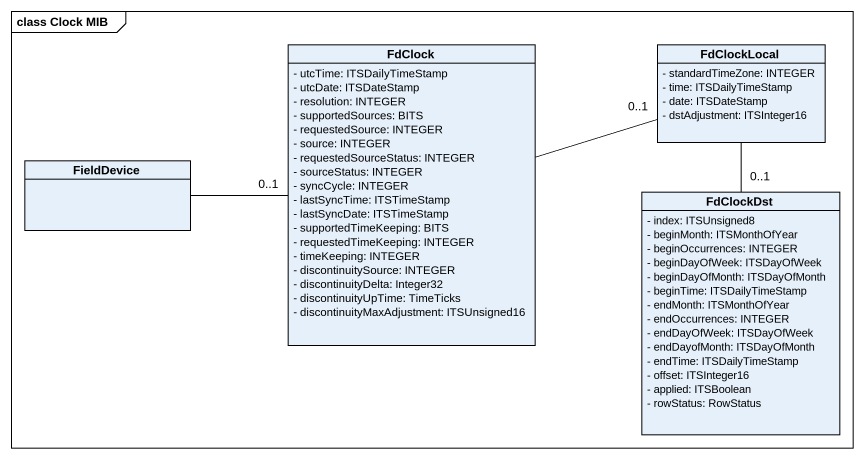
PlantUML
@startuml
mainframe class Clock MIB
hide circle
hide empty members
skinparam classAttributeIconSize 0
class FdClock {
  - utcTime: ITSDailyTimeStamp
  - utcDate: ITSDateStamp
  - resolution: INTEGER
  - supportedSources: BITS
  - requestedSource: INTEGER
  - source: INTEGER
  - requestedSourceStatus: INTEGER
  - sourceStatus: INTEGER
  - syncCycle: INTEGER
  - lastSyncTime: ITSTimeStamp
  - lastSyncDate: ITSTimeStamp
  - supportedTimeKeeping: BITS
  - requestedTimeKeeping: INTEGER
  - timeKeeping: INTEGER
  - discontinuitySource: INTEGER
  - discontinuityDelta: Integer32
  - discontinuityUpTime: TimeTicks
  - discontinuityMaxAdjustment: ITSUnsigned16
}
class FdClockLocal {
  - standardTimeZone: INTEGER
  - time: ITSDailyTimeStamp
  - date: ITSDateStamp
  - dstAdjustment: ITSInteger16
}
class FieldDevice
class FdClockDst {
  - index: ITSUnsigned8
  - beginMonth: ITSMonthOfYear
  - beginOccurrences: INTEGER
  - beginDayOfWeek: ITSDayOfWeek
  - beginDayOfMonth: ITSDayOfMonth
  - beginTime: ITSDailyTimeStamp
  - endMonth: ITSMonthOfYear
  - endOccurrences: INTEGER
  - endDayOfWeek: ITSDayOfWeek
  - endDayofMonth: ITSDayOfMonth
  - endTime: ITSDailyTimeStamp
  - offset: ITSInteger16
  - applied: ITSBoolean
  - rowStatus: RowStatus
}
FdClock -right- "0..1" FdClockLocal
FdClockLocal -- "0..1" FdClockDst
FieldDevice -right- "0..1" FdClock
@enduml
